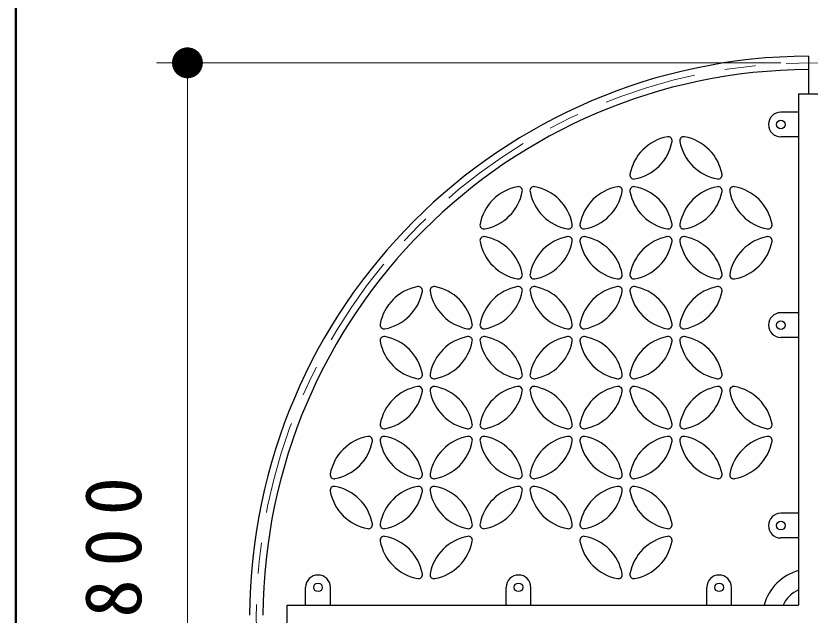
# Model space of a CAD drawing. Units: millimetres on the paper, scale 1:50. Extents: x 35 to 420, y -297 to 267.
# Drawn here: x 35 to 60.74, y 40.53 to 59.95 of the extents above; entities that cross this region are included whole.
import ezdxf

# ---------------------------------------------------------------- set-up
doc = ezdxf.new("R2010")
doc.units = ezdxf.units.MM
doc.linetypes.add('USER2', pattern=[6, 3, -1, 1, -1])
doc.layers.add('1_50', color=20, linetype='Continuous', lineweight=25)
doc.layers.add('LY_3', color=7, linetype='Continuous', lineweight=13)
doc.styles.add('ＭＳ ゴシック', font='')
doc.styles.get('ＭＳ ゴシック').set_extended_font_data('MS Gothic')

# ---------------------------------------------------------------- blocks, each defined once
blk = doc.blocks.new('filled_dot')
at = {"color": 0, "linetype": 'Continuous', "lineweight": -2, "const_width": 1.25}
blk.add_lwpolyline([(-0.625, 0, 1), (0.625, 0, 1)], format="xyb", close=True, dxfattribs=at)

msp = doc.modelspace()

# ---------------------------------------------------------------- linework, layer by layer
at = {"layer": '1_50', "color": 4}
msp.add_line((60.692, 58.644), (60.692, 57.428), dxfattribs=at)
at = {"layer": '1_50', "color": 7, "lineweight": 13}
for p, q in [((59.792, 58.428), (39.561, 58.428)), ((40.561, 22.428), (40.561, 58.428))]:
    msp.add_line(p, q, dxfattribs=at)
at = {"layer": '1_50', "color": 7}
for p, q in [((60.365, 57.428), (60.365, 40.855)), ((60.365, 57.428), (61.219, 57.428)), ((60.365, 56.828), (59.792, 56.828)), ((60.365, 56.028), (59.792, 56.028)), ((60.365, 50.328), (59.792, 50.328)), ((60.365, 49.528), (59.792, 49.528)), ((60.365, 43.828), (59.792, 43.828)), ((60.365, 43.028), (59.792, 43.028)), ((44.392, 40.855), (44.392, 41.428)), ((45.192, 40.855), (45.192, 41.428)), ((50.892, 40.855), (50.892, 41.428)), ((51.692, 40.855), (51.692, 41.428)), ((57.392, 40.855), (57.392, 41.428)), ((58.192, 40.855), (58.192, 41.428)), ((43.792, 40.001), (43.792, 40.855)), ((43.792, 40.855), (60.365, 40.855))]:
    msp.add_line(p, q, dxfattribs=at)
at = {"layer": '1_50', "color": 4, "linetype": 'USER2', "lineweight": 13}
msp.add_circle((60.792, 40.428), 18, dxfattribs=at)
at = {"layer": '1_50', "color": 3}
for centre in [(59.792, 56.428), (59.792, 49.928), (59.792, 43.428), (44.792, 41.428), (51.292, 41.428), (57.792, 41.428)]:
    msp.add_circle(centre, 0.14, dxfattribs=at)
at = {"layer": '1_50', "color": 4}
for radius, start, end in [(18.217, 90.3145, 179.6855), (17.783, 90.3222, 179.6778), (1.6, 105.4784, 164.5216)]:
    msp.add_arc((60.792, 40.428), radius, start, end, dxfattribs=at)
at = {"layer": '1_50', "color": 7}
for centre, start, end in [((59.792, 56.428), 90, 270), ((59.792, 49.928), 90, 270), ((59.792, 43.428), 90, 270), ((44.792, 41.428), 0, 180), ((51.292, 41.428), 0, 180), ((57.792, 41.428), 0, 180)]:
    msp.add_arc(centre, 0.4, start, end, dxfattribs=at)
at = {"layer": '1_50'}
for centre, radius, start, end in [((56.395, 54.538), 1.519, 100.5078, 169.4922), ((54.776, 56.157), 1.519, 280.5078, 349.4922), ((56.141, 55.904), 0.13, 349.4922, 100.5078), ((56.648, 55.904), 0.13, 79.4922, 190.5078), ((58.014, 56.157), 1.519, 190.5078, 259.4922), ((56.395, 54.538), 1.519, 10.5078, 79.4922), ((55.029, 54.792), 0.13, 169.4922, 280.5078), ((57.76, 54.792), 0.13, 259.4922, 10.5078), ((51.538, 52.919), 1.519, 100.5078, 169.4922), ((51.285, 54.285), 0.13, 349.4922, 100.5078), ((51.791, 54.285), 0.13, 79.4922, 190.5078), ((51.538, 52.919), 1.519, 10.5078, 79.4922), ((54.776, 52.919), 1.519, 100.5078, 169.4922), ((54.523, 54.285), 0.13, 349.4922, 100.5078), ((55.029, 54.285), 0.13, 79.4922, 190.5078), ((54.776, 52.919), 1.519, 10.5078, 79.4922), ((58.014, 52.919), 1.519, 100.5078, 169.4922), ((57.76, 54.285), 0.13, 349.4922, 100.5078), ((58.267, 54.285), 0.13, 79.4922, 190.5078), ((58.014, 52.919), 1.519, 10.5078, 79.4922), ((49.919, 54.538), 1.519, 280.5078, 349.4922), ((53.157, 54.538), 1.519, 190.5078, 259.4922), ((53.157, 54.538), 1.519, 280.5078, 349.4922), ((56.395, 54.538), 1.519, 190.5078, 259.4922), ((56.395, 54.538), 1.519, 280.5078, 349.4922), ((59.633, 54.538), 1.519, 190.5078, 259.4922), ((50.172, 53.173), 0.13, 169.4922, 280.5078), ((52.904, 53.173), 0.13, 259.4922, 10.5078), ((53.41, 53.173), 0.13, 169.4922, 280.5078), ((56.141, 53.173), 0.13, 259.4922, 10.5078), ((56.648, 53.173), 0.13, 169.4922, 280.5078), ((59.379, 53.173), 0.13, 259.4922, 10.5078), ((50.172, 52.666), 0.13, 79.4922, 190.5078), ((49.919, 51.301), 1.519, 10.5078, 79.4922), ((53.157, 51.301), 1.519, 100.5078, 169.4922), ((52.904, 52.666), 0.13, 349.4922, 100.5078), ((53.41, 52.666), 0.13, 79.4922, 190.5078), ((53.157, 51.301), 1.519, 10.5078, 79.4922), ((56.395, 51.301), 1.519, 100.5078, 169.4922), ((56.141, 52.666), 0.13, 349.4922, 100.5078), ((56.648, 52.666), 0.13, 79.4922, 190.5078), ((56.395, 51.301), 1.519, 10.5078, 79.4922), ((59.633, 51.301), 1.519, 100.5078, 169.4922), ((59.379, 52.666), 0.13, 349.4922, 100.5078), ((51.538, 52.919), 1.519, 190.5078, 259.4922), ((51.538, 52.919), 1.519, 280.5078, 349.4922), ((54.776, 52.919), 1.519, 190.5078, 259.4922), ((54.776, 52.919), 1.519, 280.5078, 349.4922), ((58.014, 52.919), 1.519, 190.5078, 259.4922), ((58.014, 52.919), 1.519, 280.5078, 349.4922), ((51.285, 51.554), 0.13, 259.4922, 10.5078), ((51.791, 51.554), 0.13, 169.4922, 280.5078), ((54.523, 51.554), 0.13, 259.4922, 10.5078), ((55.029, 51.554), 0.13, 169.4922, 280.5078), ((57.76, 51.554), 0.13, 259.4922, 10.5078), ((58.267, 51.554), 0.13, 169.4922, 280.5078), ((48.3, 49.682), 1.519, 100.5078, 169.4922), ((46.681, 51.301), 1.519, 280.5078, 349.4922), ((48.047, 51.047), 0.13, 349.4922, 100.5078), ((48.554, 51.047), 0.13, 79.4922, 190.5078), ((49.919, 51.301), 1.519, 190.5078, 259.4922), ((48.3, 49.682), 1.519, 10.5078, 79.4922), ((51.538, 49.682), 1.519, 100.5078, 169.4922), ((49.919, 51.301), 1.519, 280.5078, 349.4922), ((51.285, 51.047), 0.13, 349.4922, 100.5078), ((51.791, 51.047), 0.13, 79.4922, 190.5078), ((53.157, 51.301), 1.519, 190.5078, 259.4922), ((51.538, 49.682), 1.519, 10.5078, 79.4922), ((54.776, 49.682), 1.519, 100.5078, 169.4922), ((53.157, 51.301), 1.519, 280.5078, 349.4922), ((54.523, 51.047), 0.13, 349.4922, 100.5078), ((55.029, 51.047), 0.13, 79.4922, 190.5078), ((56.395, 51.301), 1.519, 190.5078, 259.4922), ((54.776, 49.682), 1.519, 10.5078, 79.4922), ((58.014, 49.682), 1.519, 100.5078, 169.4922), ((56.395, 51.301), 1.519, 280.5078, 349.4922), ((57.76, 51.047), 0.13, 349.4922, 100.5078), ((46.935, 49.935), 0.13, 169.4922, 280.5078), ((49.666, 49.935), 0.13, 259.4922, 10.5078), ((50.172, 49.935), 0.13, 169.4922, 280.5078), ((52.904, 49.935), 0.13, 259.4922, 10.5078), ((53.41, 49.935), 0.13, 169.4922, 280.5078), ((56.141, 49.935), 0.13, 259.4922, 10.5078), ((56.648, 49.935), 0.13, 169.4922, 280.5078), ((46.935, 49.428), 0.13, 79.4922, 190.5078), ((46.681, 48.063), 1.519, 10.5078, 79.4922), ((49.919, 48.063), 1.519, 100.5078, 169.4922), ((49.666, 49.428), 0.13, 349.4922, 100.5078), ((50.172, 49.428), 0.13, 79.4922, 190.5078), ((49.919, 48.063), 1.519, 10.5078, 79.4922), ((53.157, 48.063), 1.519, 100.5078, 169.4922), ((52.904, 49.428), 0.13, 349.4922, 100.5078), ((53.41, 49.428), 0.13, 79.4922, 190.5078), ((53.157, 48.063), 1.519, 10.5078, 79.4922), ((56.395, 48.063), 1.519, 100.5078, 169.4922), ((56.141, 49.428), 0.13, 349.4922, 100.5078), ((56.648, 49.428), 0.13, 79.4922, 190.5078), ((56.395, 48.063), 1.519, 10.5078, 79.4922), ((48.3, 49.682), 1.519, 190.5078, 259.4922), ((48.3, 49.682), 1.519, 280.5078, 349.4922), ((51.538, 49.682), 1.519, 190.5078, 259.4922), ((51.538, 49.682), 1.519, 280.5078, 349.4922), ((54.776, 49.682), 1.519, 190.5078, 259.4922), ((54.776, 49.682), 1.519, 280.5078, 349.4922), ((58.014, 49.682), 1.519, 190.5078, 259.4922), ((48.047, 48.316), 0.13, 259.4922, 10.5078), ((48.554, 48.316), 0.13, 169.4922, 280.5078), ((51.285, 48.316), 0.13, 259.4922, 10.5078), ((51.791, 48.316), 0.13, 169.4922, 280.5078), ((54.523, 48.316), 0.13, 259.4922, 10.5078), ((55.029, 48.316), 0.13, 169.4922, 280.5078), ((57.76, 48.316), 0.13, 259.4922, 10.5078), ((48.3, 46.444), 1.519, 100.5078, 169.4922), ((48.047, 47.809), 0.13, 349.4922, 100.5078), ((48.554, 47.809), 0.13, 79.4922, 190.5078), ((48.3, 46.444), 1.519, 10.5078, 79.4922), ((51.538, 46.444), 1.519, 100.5078, 169.4922), ((51.285, 47.809), 0.13, 349.4922, 100.5078), ((51.791, 47.809), 0.13, 79.4922, 190.5078), ((51.538, 46.444), 1.519, 10.5078, 79.4922), ((54.776, 46.444), 1.519, 100.5078, 169.4922), ((54.523, 47.809), 0.13, 349.4922, 100.5078), ((55.029, 47.809), 0.13, 79.4922, 190.5078), ((54.776, 46.444), 1.519, 10.5078, 79.4922), ((58.014, 46.444), 1.519, 100.5078, 169.4922), ((57.76, 47.809), 0.13, 349.4922, 100.5078), ((58.267, 47.809), 0.13, 79.4922, 190.5078), ((58.014, 46.444), 1.519, 10.5078, 79.4922), ((46.681, 48.063), 1.519, 280.5078, 349.4922), ((49.919, 48.063), 1.519, 190.5078, 259.4922), ((49.919, 48.063), 1.519, 280.5078, 349.4922), ((53.157, 48.063), 1.519, 190.5078, 259.4922), ((53.157, 48.063), 1.519, 280.5078, 349.4922), ((56.395, 48.063), 1.519, 190.5078, 259.4922), ((56.395, 48.063), 1.519, 280.5078, 349.4922), ((59.633, 48.063), 1.519, 190.5078, 259.4922), ((46.935, 46.697), 0.13, 169.4922, 280.5078), ((49.666, 46.697), 0.13, 259.4922, 10.5078), ((50.172, 46.697), 0.13, 169.4922, 280.5078), ((52.904, 46.697), 0.13, 259.4922, 10.5078), ((53.41, 46.697), 0.13, 169.4922, 280.5078), ((56.141, 46.697), 0.13, 259.4922, 10.5078), ((56.648, 46.697), 0.13, 169.4922, 280.5078), ((59.379, 46.697), 0.13, 259.4922, 10.5078), ((46.681, 44.825), 1.519, 100.5078, 169.4922), ((45.063, 46.444), 1.519, 280.5078, 349.4922), ((46.428, 46.191), 0.13, 349.4922, 100.5078), ((46.935, 46.191), 0.13, 79.4922, 190.5078), ((48.3, 46.444), 1.519, 190.5078, 259.4922), ((46.681, 44.825), 1.519, 10.5078, 79.4922), ((49.919, 44.825), 1.519, 100.5078, 169.4922), ((48.3, 46.444), 1.519, 280.5078, 349.4922), ((49.666, 46.191), 0.13, 349.4922, 100.5078), ((50.172, 46.191), 0.13, 79.4922, 190.5078), ((51.538, 46.444), 1.519, 190.5078, 259.4922), ((49.919, 44.825), 1.519, 10.5078, 79.4922), ((53.157, 44.825), 1.519, 100.5078, 169.4922), ((51.538, 46.444), 1.519, 280.5078, 349.4922), ((52.904, 46.191), 0.13, 349.4922, 100.5078), ((53.41, 46.191), 0.13, 79.4922, 190.5078), ((54.776, 46.444), 1.519, 190.5078, 259.4922), ((53.157, 44.825), 1.519, 10.5078, 79.4922), ((56.395, 44.825), 1.519, 100.5078, 169.4922), ((54.776, 46.444), 1.519, 280.5078, 349.4922), ((56.141, 46.191), 0.13, 349.4922, 100.5078), ((56.648, 46.191), 0.13, 79.4922, 190.5078), ((58.014, 46.444), 1.519, 190.5078, 259.4922), ((56.395, 44.825), 1.519, 10.5078, 79.4922), ((59.633, 44.825), 1.519, 100.5078, 169.4922), ((58.014, 46.444), 1.519, 280.5078, 349.4922), ((59.379, 46.191), 0.13, 349.4922, 100.5078), ((45.316, 45.078), 0.13, 169.4922, 280.5078), ((48.047, 45.078), 0.13, 259.4922, 10.5078), ((48.554, 45.078), 0.13, 169.4922, 280.5078), ((51.285, 45.078), 0.13, 259.4922, 10.5078), ((51.791, 45.078), 0.13, 169.4922, 280.5078), ((54.523, 45.078), 0.13, 259.4922, 10.5078), ((55.029, 45.078), 0.13, 169.4922, 280.5078), ((57.76, 45.078), 0.13, 259.4922, 10.5078), ((58.267, 45.078), 0.13, 169.4922, 280.5078), ((45.316, 44.572), 0.13, 79.4922, 190.5078), ((46.681, 44.825), 1.519, 190.5078, 259.4922), ((45.063, 43.206), 1.519, 10.5078, 79.4922), ((48.3, 43.206), 1.519, 100.5078, 169.4922), ((46.681, 44.825), 1.519, 280.5078, 349.4922), ((48.047, 44.572), 0.13, 349.4922, 100.5078), ((48.554, 44.572), 0.13, 79.4922, 190.5078), ((49.919, 44.825), 1.519, 190.5078, 259.4922), ((48.3, 43.206), 1.519, 10.5078, 79.4922), ((51.538, 43.206), 1.519, 100.5078, 169.4922), ((49.919, 44.825), 1.519, 280.5078, 349.4922), ((51.285, 44.572), 0.13, 349.4922, 100.5078), ((51.791, 44.572), 0.13, 79.4922, 190.5078), ((53.157, 44.825), 1.519, 190.5078, 259.4922), ((51.538, 43.206), 1.519, 10.5078, 79.4922), ((54.776, 43.206), 1.519, 100.5078, 169.4922), ((53.157, 44.825), 1.519, 280.5078, 349.4922), ((54.523, 44.572), 0.13, 349.4922, 100.5078), ((55.029, 44.572), 0.13, 79.4922, 190.5078), ((56.395, 44.825), 1.519, 190.5078, 259.4922), ((54.776, 43.206), 1.519, 10.5078, 79.4922), ((46.428, 43.459), 0.13, 259.4922, 10.5078), ((46.935, 43.459), 0.13, 169.4922, 280.5078), ((49.666, 43.459), 0.13, 259.4922, 10.5078), ((50.172, 43.459), 0.13, 169.4922, 280.5078), ((52.904, 43.459), 0.13, 259.4922, 10.5078), ((53.41, 43.459), 0.13, 169.4922, 280.5078), ((56.141, 43.459), 0.13, 259.4922, 10.5078), ((46.935, 42.953), 0.13, 79.4922, 190.5078), ((46.681, 41.587), 1.519, 10.5078, 79.4922), ((49.919, 41.587), 1.519, 100.5078, 169.4922), ((49.666, 42.953), 0.13, 349.4922, 100.5078), ((53.41, 42.953), 0.13, 79.4922, 190.5078), ((53.157, 41.587), 1.519, 10.5078, 79.4922), ((56.395, 41.587), 1.519, 100.5078, 169.4922), ((56.141, 42.953), 0.13, 349.4922, 100.5078), ((48.3, 43.206), 1.519, 190.5078, 259.4922), ((48.3, 43.206), 1.519, 280.5078, 349.4922), ((54.776, 43.206), 1.519, 190.5078, 259.4922), ((54.776, 43.206), 1.519, 280.5078, 349.4922), ((48.047, 41.84), 0.13, 259.4922, 10.5078), ((48.554, 41.84), 0.13, 169.4922, 280.5078), ((54.523, 41.84), 0.13, 259.4922, 10.5078), ((55.029, 41.84), 0.13, 169.4922, 280.5078)]:
    msp.add_arc(centre, radius, start, end, dxfattribs=at)
at = {"layer": '1_50', "color": 2}
msp.add_arc((60.792, 40.428), 1.016, 114.852, 155.148, dxfattribs=at)
at = {"layer": 'LY_3', "lineweight": 50}
msp.add_line((35, 267), (35, 0), dxfattribs=at)

# ---------------------------------------------------------------- block references
at = {"layer": '1_50', "color": 7, "lineweight": 13, "xscale": 0.4, "yscale": 0.4, "rotation": 270}
msp.add_blockref('filled_dot', (40.561, 58.428), dxfattribs=at)

# ---------------------------------------------------------------- texts
at = {"layer": '1_50', "color": 7, "insert": (39.561, 40.841), "char_height": 1.833, "attachment_point": 8, "rotation": 90, "style": 'ＭＳ ゴシック'}
msp.add_mtext('\\T1.33;φ1800', dxfattribs=at)

doc.saveas('drawing.dxf')
